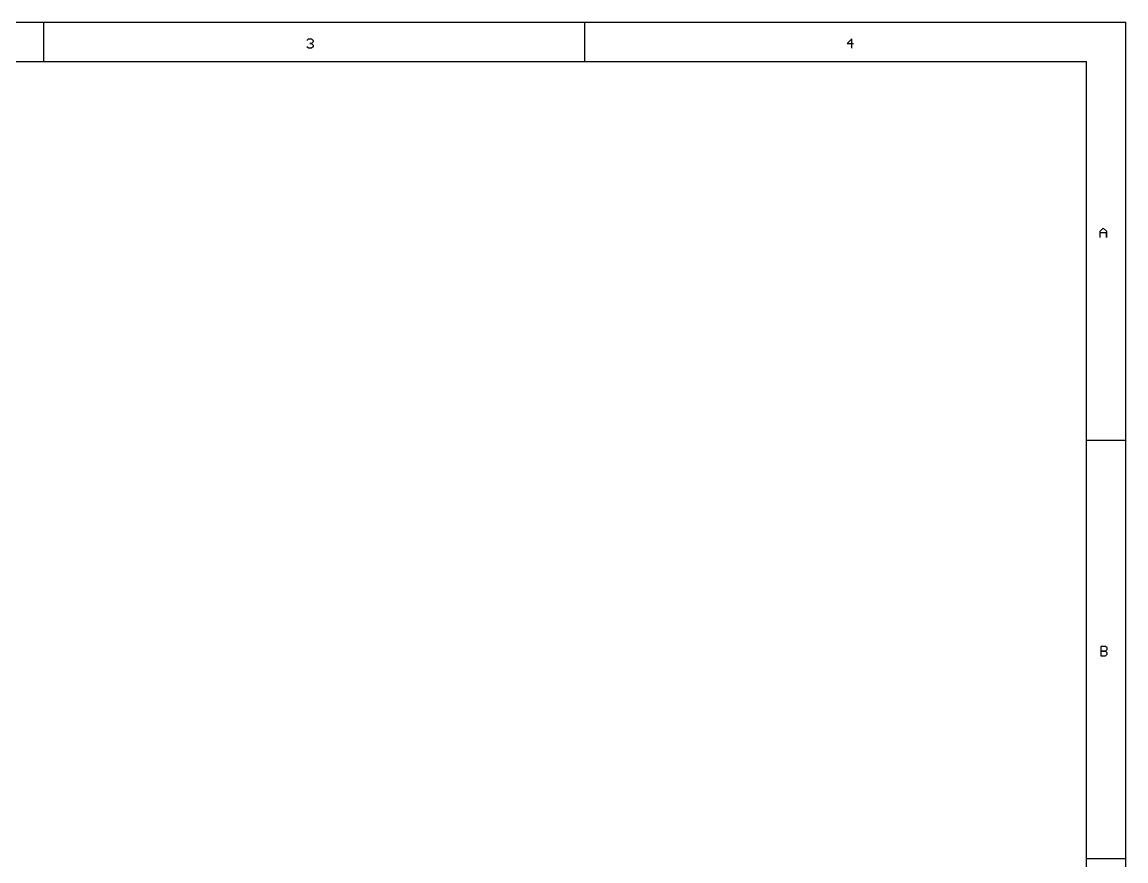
# Model space of a CAD drawing. Header units: millimetres. Extents: x -1.9 to 9.1, y -3.1 to 5.4.
# Drawn here: x 3.47 to 9.08, y 1.18 to 5.44 of the extents above; entities that cross this region are included whole.
import ezdxf

# ---------------------------------------------------------------- set-up
doc = ezdxf.new("R2010")
doc.units = ezdxf.units.MM
doc.header["$MEASUREMENT"] = 0
doc.layers.add('Mechanical11', color=56, linetype='Continuous')

msp = doc.modelspace()

# ---------------------------------------------------------------- linework, layer by layer
at = {"layer": 'Mechanical11'}
for p, q in [((-1.919, 5.4396), (9.081, 5.4396)), ((-1.919, 5.4396), (9.081, 5.4396)), ((3.581, 5.2397), (3.581, 5.4398)), ((6.3312, 5.2395), (6.3312, 5.4396)), ((8.8813, 5.4396), (9.081, 5.4396)), ((9.081, 5.2395), (9.081, 5.4396)), ((9.081, -3.06), (9.081, 5.4396)), ((9.081, -3.06), (9.081, 5.4396)), ((4.918, 5.3469), (4.926, 5.3549)), ((4.926, 5.3549), (4.9421, 5.3549)), ((4.9421, 5.3308), (4.9341, 5.3308)), ((4.9341, 5.3308), (4.9421, 5.3308)), ((4.9421, 5.3549), (4.9502, 5.3469)), ((4.9502, 5.3388), (4.9421, 5.3308)), ((4.9421, 5.3308), (4.9502, 5.3227)), ((4.9502, 5.3469), (4.9502, 5.3388)), ((7.6878, 5.3549), (7.6636, 5.3308)), ((7.6636, 5.3308), (7.6958, 5.3308)), ((7.6878, 5.3066), (7.6878, 5.3549)), ((4.926, 5.3066), (4.918, 5.3147)), ((4.9421, 5.3066), (4.926, 5.3066)), ((4.9502, 5.3147), (4.9421, 5.3066)), ((4.9502, 5.3227), (4.9502, 5.3147)), ((-1.7189, 5.2395), (8.8813, 5.2395)), ((-1.7189, 5.2395), (8.8813, 5.2395)), ((8.8813, -2.8599), (8.8813, 5.2395)), ((8.8813, -2.8599), (8.8813, 5.2395)), ((8.9493, 4.3767), (8.9654, 4.3928)), ((8.9493, 4.3445), (8.9493, 4.3767)), ((8.9654, 4.3928), (8.9815, 4.3767)), ((8.9815, 4.3767), (8.9815, 4.3445)), ((8.9815, 4.3686), (8.9493, 4.3686)), ((8.9815, 4.3445), (8.9815, 4.3686)), ((8.8813, 3.3148), (9.081, 3.3148)), ((8.9534, 2.2676), (8.9534, 2.2193)), ((8.9776, 2.2676), (8.9534, 2.2676)), ((8.9857, 2.2595), (8.9776, 2.2676)), ((8.9776, 2.2434), (8.9857, 2.2515)), ((8.9857, 2.2515), (8.9857, 2.2595)), ((8.9776, 2.2434), (8.9534, 2.2434)), ((8.9534, 2.2434), (8.9776, 2.2434)), ((8.9534, 2.2193), (8.9776, 2.2193)), ((8.9857, 2.2354), (8.9776, 2.2434)), ((8.9776, 2.2193), (8.9857, 2.2273)), ((8.9857, 2.2273), (8.9857, 2.2354)), ((8.8813, 1.19), (9.081, 1.19))]:
    msp.add_line(p, q, dxfattribs=at)

doc.saveas('drawing.dxf')
